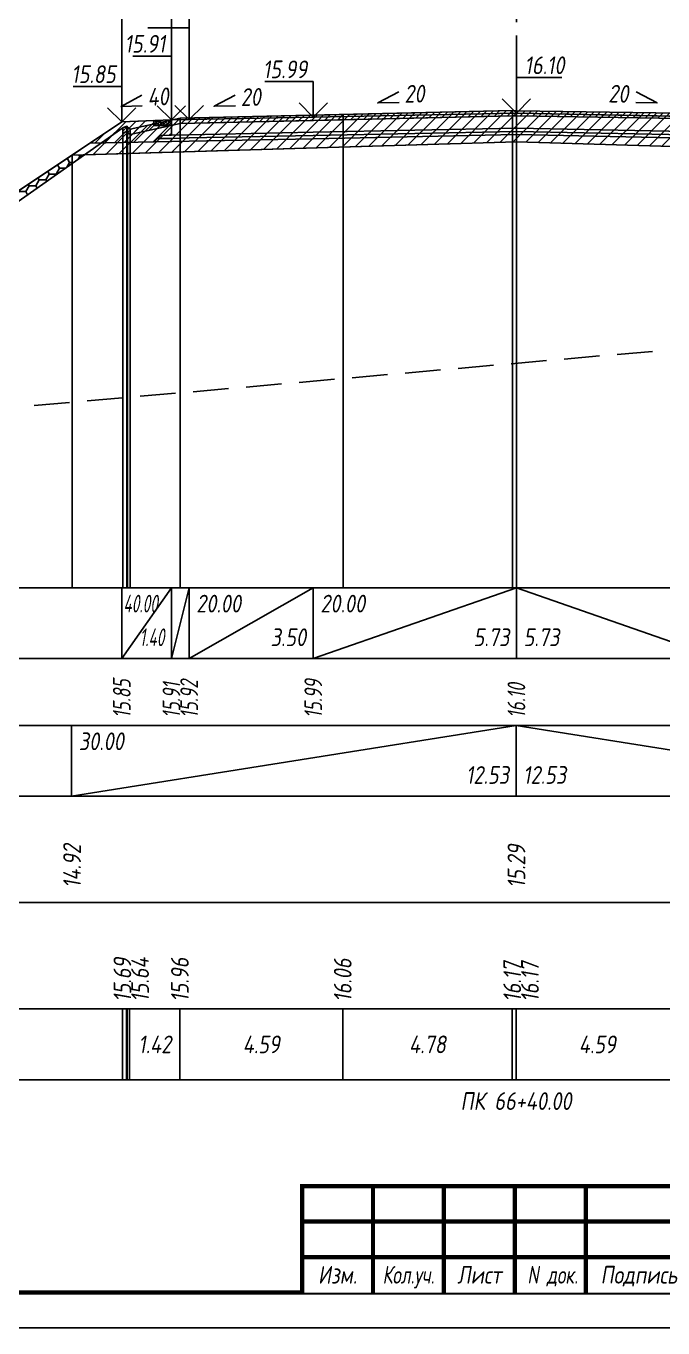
# Model space of a CAD drawing. Extents: x -717 to 1451, y -133302 to 233.
# Drawn here: x 161 to 250.8, y -104444.4 to -104260.8 of the extents above; entities that cross this region are included whole.
import ezdxf
from ezdxf.enums import TextEntityAlignment as Align

# ---------------------------------------------------------------- set-up
doc = ezdxf.new("R2010")
doc.units = 0
doc.linetypes.add('осевая2', pattern=[1.125, 0.75, -0.125, 0.125, -0.125])
doc.linetypes.add('штриховая', pattern=[0.75, 0.5, -0.25])
for name, color, linetype in [('Зарамочное оформление', 7, 'Continuous'), ('Интерполированный поперечник', 2, 'Continuous'), ('Код_510', 7, 'Continuous'), ('Код_514', 1, 'Continuous'), ('Код_516', 1, 'Continuous'), ('Контур_0', 7, 'Continuous'), ('Контур_2521', 7, 'Continuous'), ('Контур_2564', 7, 'Continuous'), ('Контур_2660', 7, 'Continuous'), ('Контур_2665', 7, 'Continuous'), ('Контур_400', 7, 'Continuous'), ('Контур_508', 7, 'Continuous'), ('Контур_512', 7, 'Continuous'), ('Контур_513', 7, 'Continuous'), ('Контур_818', 7, 'Continuous'), ('Красный поперечник', 1, 'Continuous'), ('Объём_2501', 7, 'Continuous'), ('Объём_2564', 7, 'Continuous'), ('Объём_2650', 7, 'Continuous'), ('Объём_2660', 7, 'Continuous'), ('Объём_2661', 7, 'Continuous'), ('Объём_2665', 7, 'Continuous'), ('Объём_2666', 7, 'Continuous'), ('Ось', 1, 'осевая2'), ('Откосы', 7, 'Continuous'), ('Отметки покрытия', 7, 'Continuous'), ('Подписи поперечников', 7, 'Continuous'), ('Таблица', 7, 'Continuous'), ('Уклоны проезжей части', 7, 'Continuous'), ('Черный поперечник', 3, 'Continuous')]:
    doc.layers.add(name, color=color, linetype=linetype)
for name, color, linetype, true_color in [('Контур_2540', 2, 'Continuous', 0xffff00), ('Контур_2560', 2, 'Continuous', 0xffff00), ('Контур_2561', 7, 'Continuous', 0xff8040), ('Контур_2562', 3, 'Continuous', 0x00ff00), ('Контур_2563', 7, 'Continuous', 0xff8000), ('Контур_2570', 7, 'Continuous', 0x80ff00), ('Контур_2736', 4, 'Continuous', 0x00ffff), ('Контур_402', 7, 'Continuous', 0xff6464), ('Контур_703', 4, 'Continuous', 0x00ffff), ('Объём_2500', 7, 'Continuous', 0xc0c0c0), ('Объём_2520', 7, 'Continuous', 0x80ffff), ('Объём_2540', 2, 'Continuous', 0xffff00), ('Объём_2560', 2, 'Continuous', 0xffff00), ('Объём_2561', 7, 'Continuous', 0xff8040), ('Объём_2562', 3, 'Continuous', 0x00ff00), ('Объём_2563', 7, 'Continuous', 0xff8000), ('Объём_2570', 7, 'Continuous', 0x80ff00), ('Объём_2580', 3, 'Continuous', 0x00ff00), ('Объём_2600', 7, 'Continuous', 0x808000)]:
    doc.layers.add(name, color=color, linetype=linetype, true_color=true_color)
doc.styles.get("Standard").update_dxf_attribs({"font": 'txt', "height": 2.5})
doc.styles.add('М', font='romand.shx', dxfattribs={"width": 0.8, "oblique": 10, "height": 2.5})
doc.dimstyles.new('ISO-25', dxfattribs={"dimtxt": 2.5, "dimasz": 2.5, "dimexe": 1.25, "dimexo": 0.625, "dimtad": 1, "dimtxsty": 'Standard', "dimcen": 2.5, "dimadec": 0, "dimazin": 0, "dimtfac": 1, "dimtmove": 0, "dimatfit": 3, "dimfxl": 1, "dimarcsym": 0})

# ---------------------------------------------------------------- blocks, each defined once
blk = doc.blocks.new('_Oblique')
at = {"color": 0, "linetype": 'ByBlock', "lineweight": -2}
blk.add_line((-0.5, -0.5), (0.5, 0.5), dxfattribs=at)
blk = doc.blocks.new('*D2115')
at = {"color": 0, "lineweight": -2, "transparency": 16777216}
for p, q in [((174.53, -104273.74), (174.53, -104248.86)), ((181.53, -104273.46), (181.53, -104248.86)), ((174.53, -104250.11), (164.31, -104250.11)), ((181.53, -104250.11), (174.53, -104250.11))]:
    blk.add_line(p, q, dxfattribs=at)
at = {"layer": 'Defpoints', "color": 0, "transparency": 16777216}
for p in [(181.53, -104250.11), (174.53, -104274.36), (181.53, -104274.08)]:
    blk.add_point(p, dxfattribs=at)
at = {"color": 0, "lineweight": -2, "transparency": 16777216, "rotation": 180}
blk.add_blockref('_Oblique', (174.53, -104250.11), dxfattribs=at)
at = {"color": 0, "lineweight": -2, "transparency": 16777216}
blk.add_blockref('_Oblique', (181.53, -104250.11), dxfattribs=at)
at = {"color": 0, "transparency": 16777216, "insert": (167.85, -104248), "char_height": 2.5, "width": 8.75, "attachment_point": 5, "style": 'М'}
blk.add_mtext('1,40', dxfattribs=at)
blk = doc.blocks.new('*D2117')
at = {"color": 0, "lineweight": -2, "transparency": 16777216}
for p, q in [((181.53, -104273.46), (181.53, -104248.86)), ((184.03, -104273.41), (184.03, -104248.86)), ((181.53, -104250.11), (184.03, -104250.11)), ((184.03, -104250.11), (194.39, -104250.11))]:
    blk.add_line(p, q, dxfattribs=at)
at = {"layer": 'Defpoints', "color": 0, "transparency": 16777216}
for p in [(184.03, -104250.11), (181.53, -104274.08), (184.03, -104274.03)]:
    blk.add_point(p, dxfattribs=at)
at = {"color": 0, "lineweight": -2, "transparency": 16777216, "rotation": 180}
blk.add_blockref('_Oblique', (181.53, -104250.11), dxfattribs=at)
at = {"color": 0, "lineweight": -2, "transparency": 16777216}
blk.add_blockref('_Oblique', (184.03, -104250.11), dxfattribs=at)
at = {"color": 0, "transparency": 16777216, "insert": (190.63, -104248), "char_height": 2.5, "width": 9.1667, "attachment_point": 5, "style": 'М'}
blk.add_mtext('0,50', dxfattribs=at)
blk = doc.blocks.new('*D2120')
at = {"color": 0, "lineweight": -2, "transparency": 16777216}
for p, q in [((174.53, -104246.11), (164.89, -104246.11)), ((174.53, -104273.74), (174.53, -104244.86)), ((184.03, -104246.11), (174.53, -104246.11)), ((184.03, -104273.41), (184.03, -104244.86))]:
    blk.add_line(p, q, dxfattribs=at)
at = {"layer": 'Defpoints', "color": 0, "transparency": 16777216}
for p in [(184.03, -104246.11), (174.53, -104274.36), (184.03, -104274.03)]:
    blk.add_point(p, dxfattribs=at)
at = {"color": 0, "lineweight": -2, "transparency": 16777216, "rotation": 180}
blk.add_blockref('_Oblique', (174.53, -104246.11), dxfattribs=at)
at = {"color": 0, "lineweight": -2, "transparency": 16777216}
blk.add_blockref('_Oblique', (184.03, -104246.11), dxfattribs=at)
at = {"color": 0, "transparency": 16777216, "insert": (168.44, -104244), "char_height": 2.5, "width": 8.75, "attachment_point": 5, "style": 'М'}
blk.add_mtext('1,90', dxfattribs=at)
blk = doc.blocks.new('*D2121')
at = {"color": 0, "lineweight": -2, "transparency": 16777216}
for p, q in [((174.53, -104273.74), (174.53, -104236.86)), ((285.83, -104273.74), (285.83, -104236.86)), ((174.53, -104238.11), (285.83, -104238.11))]:
    blk.add_line(p, q, dxfattribs=at)
at = {"layer": 'Defpoints', "color": 0, "transparency": 16777216}
for p in [(285.83, -104238.11), (174.53, -104274.36), (285.83, -104274.36)]:
    blk.add_point(p, dxfattribs=at)
at = {"color": 0, "lineweight": -2, "transparency": 16777216, "rotation": 180}
blk.add_blockref('_Oblique', (174.53, -104238.11), dxfattribs=at)
at = {"color": 0, "lineweight": -2, "transparency": 16777216}
blk.add_blockref('_Oblique', (285.83, -104238.11), dxfattribs=at)
at = {"color": 0, "transparency": 16777216, "insert": (230.18, -104236), "char_height": 2.5, "width": 12.5, "attachment_point": 5, "style": 'М'}
blk.add_mtext('22,26', dxfattribs=at)
blk = doc.blocks.new('Штамп')
at = {"linetype": 'Continuous'}
blk.add_wipeout([(199.95, -411.25), (384.95, -411.25), (384.95, -426.25), (199.95, -426.25)], dxfattribs=at).dxf.layer = 'Зарамочное оформление'
at = {"layer": 'Зарамочное оформление', "linetype": 'Continuous', "lineweight": -3, "const_width": 0.6, "flags": 128}
for points in [[(199.95, -426.25), (199.95, -411.25), (384.95, -411.25)], [(209.95, -411.25), (209.95, -426.25)], [(219.95, -411.25), (219.95, -426.25)], [(229.95, -411.25), (229.95, -426.25)], [(239.95, -411.25), (239.95, -426.25)], [(254.95, -411.25), (254.95, -426.25)], [(264.95, -411.25), (264.95, -426.25)], [(374.95, -411.25), (374.95, -426.25)], [(199.95, -416.25), (264.95, -416.25)], [(374.95, -418.25), (384.95, -418.25)], [(199.95, -421.25), (264.95, -421.25)]]:
    blk.add_lwpolyline(points, dxfattribs=at)
at = {"linetype": 'Continuous', "insert": (319.95, -419.17), "char_height": 5, "width": 110, "attachment_point": 5, "style": 'М'}
blk.add_mtext('{\\Q10;\\W0.8;43/23-Р-ЗП2-1}', dxfattribs=at)
at = {"layer": 'Зарамочное оформление', "linetype": 'Continuous', "style": 'М', "oblique": 10}
for s, width, p in [('Лист', 0.8, (379.95, -414.66)), ('Изм.', 0.8, (204.95, -423.75)), ('Кол.уч.', 0.7, (214.95, -423.75)), ('Лист', 0.8, (224.95, -423.75)), ('N док.', 0.7, (235.28, -423.75)), ('Подпись', 0.8, (247.45, -423.75)), ('Дата', 0.8, (259.95, -423.75))]:
    blk.add_text(s, height=2.5, dxfattribs=dict(at, width=width)).set_placement(p, align=Align.MIDDLE_CENTER)
blk = doc.blocks.new('шифр')
blk.add_blockref('Штамп', (0, -104073))

msp = doc.modelspace()

# ---------------------------------------------------------------- hatches: boundary and pattern name
h = msp.add_hatch()
h.set_pattern_fill('ANSI37', color=256, scale=0.1)
h.set_pattern_definition([(45, (180.2762, -104274.32), (-0.22451, 0.22451), []), (135, (180.2762, -104274.32), (-0.22451, -0.22451), [])])
h.paths.add_polyline_path([(179.026, -104274.12), (179.026, -104274.823), (181.526, -104274.823), (181.524, -104274.02), (180.269, -104274.32)])
at = {"layer": 'Объём_2563'}
h = msp.add_hatch(dxfattribs=at)
h.set_pattern_fill('ANSI31', color=256, scale=0.3)
h.paths.add_polyline_path([(180.026, -104276.2), (181.526, -104276.17), (181.526, -104274.823), (179.026, -104274.823), (179.026, -104274.12), (174.526, -104274.3), (170.026, -104277.3), (179.108, -104277.118)])
at = {"layer": 'Объём_2570'}
h = msp.add_hatch(dxfattribs=at)
h.set_pattern_fill('ANSI31', color=256, scale=0.2)
h.paths.add_polyline_path([(229.64, -104273.458), (182.776, -104274.523), (175.685, -104276.093), (175.322, -104275.775), (175.252, -104275.668), (174.661, -104275.879), (174.661, -104275.129), (175.252, -104274.918), (175.322, -104275.025), (175.685, -104275.343), (182.776, -104273.773), (229.64, -104272.708), (230.177, -104272.717), (230.177, -104273.467)])
h = msp.add_hatch(dxfattribs=at)
h.set_pattern_fill('ANSI31', color=256, scale=0.2)
h.paths.add_polyline_path([(324.471, -104295.193), (319.47, -104292.526), (288.203, -104274.992), (285.959, -104274.664), (285.664, -104274.847), (284.751, -104274.901), (278.718, -104274.095), (253.106, -104273.819), (230.177, -104273.467), (230.177, -104272.717), (253.106, -104273.069), (278.718, -104273.345), (284.751, -104274.151), (285.664, -104274.097), (285.959, -104273.914), (288.203, -104274.242), (319.47, -104291.776), (324.471, -104294.443)])
at = {"layer": 'Объём_2600'}
h = msp.add_hatch(dxfattribs=at)
h.set_pattern_fill('ANSI31', color=6, scale=0.4)
h.paths.add_polyline_path([(230.177, -104277.097), (169.269, -104278.924), (174.661, -104275.129), (174.661, -104275.879), (175.252, -104275.668), (175.322, -104275.775), (175.685, -104276.093), (182.776, -104274.523), (229.64, -104273.458), (230.177, -104273.467)])
h = msp.add_hatch(dxfattribs=at)
h.set_pattern_fill('ANSI31', color=6, scale=0.4)
h.paths.add_polyline_path([(324.471, -104300.062), (292.843, -104278.977), (230.177, -104277.097), (230.177, -104273.467), (253.106, -104273.819), (278.718, -104274.095), (284.751, -104274.901), (285.664, -104274.847), (285.959, -104274.664), (288.203, -104274.992), (319.47, -104292.526), (331.298, -104298.832), (332.207, -104299.344), (332.381, -104299.367)])
h = msp.add_hatch(dxfattribs=at)
h.set_pattern_fill('HONEY', color=5, scale=0.3)
h.paths.add_polyline_path([(119.667, -104314.134), (116.414, -104314.143), (116.238, -104313.994), (115.636, -104313.56), (167.511, -104278.977), (169.269, -104278.924), (137.619, -104301.203), (121.963, -104311.424), (119.951, -104313.967), (119.81, -104314.132)])

# ---------------------------------------------------------------- linework, layer by layer
at = {"flags": 128}
msp.add_lwpolyline([(-30.054, -104444.421), (389.946, -104444.421), (389.946, -104147.421), (-30.054, -104147.421)], close=True, dxfattribs=at)
at = {"const_width": 0.6, "flags": 128}
msp.add_lwpolyline([(-10.054, -104439.421), (384.946, -104439.421), (384.946, -104152.421), (-10.054, -104152.421)], close=True, dxfattribs=at)
msp.add_lwpolyline([(179.026, -104274.12), (179.026, -104274.823), (181.526, -104274.823), (181.524, -104274.02), (180.269, -104274.32), (179.026, -104274.12)])
at = {"layer": 'Код_510'}
for p, q in [((174.607, -104409.421), (174.607, -104399.421)), ((175.198, -104409.421), (175.198, -104399.421)), ((175.267, -104409.421), (175.267, -104399.421)), ((175.63, -104409.421), (175.63, -104399.421)), ((182.721, -104409.421), (182.721, -104399.421)), ((205.678, -104409.421), (205.678, -104399.421)), ((229.586, -104409.421), (229.586, -104399.421)), ((230.123, -104409.421), (230.123, -104399.421))]:
    msp.add_line(p, q, dxfattribs=at)
at = {"layer": 'Код_514'}
for p, q in [((174.526, -104350), (174.526, -104340)), ((174.526, -104350), (181.526, -104340)), ((181.526, -104350), (181.526, -104340)), ((181.526, -104350), (184.026, -104340)), ((184.026, -104350), (184.026, -104340)), ((184.026, -104350), (201.526, -104340)), ((201.526, -104350), (201.526, -104340)), ((201.526, -104350), (230.177, -104340)), ((230.177, -104350), (230.177, -104340)), ((230.177, -104340), (258.828, -104350))]:
    msp.add_line(p, q, dxfattribs=at)
at = {"layer": 'Код_516'}
for p, q in [((167.456, -104369.421), (167.456, -104359.421)), ((167.456, -104369.421), (230.123, -104359.421)), ((230.123, -104369.421), (230.123, -104359.421)), ((230.123, -104359.421), (292.789, -104369.421))]:
    msp.add_line(p, q, dxfattribs=at)
at = {"layer": 'Контур_0', "flags": 128}
for points in [[(230.177, -104273.047), (201.526, -104273.62), (184.026, -104273.97), (184.026, -104273.97), (184.026, -104273.97), (184.026, -104273.97), (184.026, -104273.97), (181.526, -104274.02), (181.526, -104276.17), (184.026, -104276.12), (184.026, -104276.12), (184.026, -104276.12), (184.026, -104276.12), (184.026, -104276.12), (184.026, -104276.12), (201.526, -104275.77), (230.177, -104275.197), (230.177, -104273.047)], [(230.177, -104273.047), (258.828, -104273.62), (276.328, -104273.97), (276.328, -104273.97), (276.328, -104273.97), (276.328, -104273.97), (276.328, -104273.97), (276.328, -104273.97), (278.828, -104274.02), (278.828, -104276.17), (276.328, -104276.12), (276.328, -104276.12), (276.328, -104276.12), (276.328, -104276.12), (276.328, -104276.12), (276.328, -104276.12), (258.828, -104275.77), (230.177, -104275.197), (230.177, -104273.047)], [(174.526, -104274.3), (107.249, -104319.152), (107.249, -104319.152), (107.249, -104319.152), (107.249, -104319.152), (107.249, -104319.152), (107.249, -104319.152), (107.249, -104319.152), (107.249, -104319.152), (107.249, -104319.152), (107.249, -104319.152), (107.249, -104319.152), (107.249, -104319.152), (107.249, -104319.152), (107.249, -104319.152), (105.976, -104320)], [(174.526, -104274.3), (107.249, -104319.152)], [(174.526, -104274.3), (174.526, -104274.3)], [(230.177, -104275.197), (201.526, -104275.77), (184.026, -104276.12), (184.026, -104276.12), (184.026, -104276.12), (184.026, -104276.12), (184.026, -104276.12), (184.026, -104276.12), (181.526, -104276.17), (180.026, -104276.2), (179.108, -104277.118), (181.526, -104277.07), (184.026, -104277.02), (184.026, -104277.02), (184.026, -104277.02), (184.026, -104277.02), (184.026, -104277.02), (184.026, -104277.02), (201.526, -104276.67), (230.177, -104276.097), (230.177, -104275.197)], [(230.177, -104275.197), (258.828, -104275.77), (276.328, -104276.12), (276.328, -104276.12), (276.328, -104276.12), (276.328, -104276.12), (276.328, -104276.12), (276.328, -104276.12), (278.828, -104276.17), (280.328, -104276.2), (281.246, -104277.118), (278.828, -104277.07), (276.328, -104277.02), (276.328, -104277.02), (276.328, -104277.02), (276.328, -104277.02), (276.328, -104277.02), (276.328, -104277.02), (258.828, -104276.67), (230.177, -104276.097), (230.177, -104275.197)], [(170.026, -104277.3), (179.108, -104277.118), (180.026, -104276.2), (181.526, -104276.17)]]:
    msp.add_lwpolyline(points, dxfattribs=at)
at = {"layer": 'Контур_2521', "color": 250, "flags": 128}
for points in [[(230.177, -104275.647), (201.526, -104276.22), (184.026, -104276.57), (184.026, -104276.57), (184.026, -104276.57), (184.026, -104276.57), (184.026, -104276.57), (184.026, -104276.57), (181.526, -104276.62), (179.567, -104276.659)], [(230.177, -104275.647), (258.828, -104276.22), (276.328, -104276.57), (276.328, -104276.57), (276.328, -104276.57), (276.328, -104276.57), (276.328, -104276.57), (276.328, -104276.57), (278.828, -104276.62), (280.787, -104276.659)]]:
    msp.add_lwpolyline(points, dxfattribs=at)
at = {"layer": 'Контур_2540', "flags": 128}
for points in [[(201.526, -104276.67), (184.026, -104277.02), (181.526, -104277.07), (179.108, -104277.118), (170.026, -104277.3), (167.511, -104278.977), (230.177, -104277.097), (230.177, -104276.097), (201.526, -104276.67)], [(230.177, -104277.097), (292.843, -104278.977), (290.328, -104277.3), (281.246, -104277.118), (278.828, -104277.07), (276.328, -104277.02), (258.828, -104276.67), (230.177, -104276.097), (230.177, -104277.097)]]:
    msp.add_lwpolyline(points, dxfattribs=at)
at = {"layer": 'Контур_2560', "flags": 128}
msp.add_lwpolyline([(174.526, -104274.3), (174.526, -104274.3), (174.526, -104274.3), (181.526, -104274.02)], dxfattribs=at)
at = {"layer": 'Контур_2561', "flags": 128}
msp.add_lwpolyline([(181.526, -104274.02), (181.526, -104274.02), (174.526, -104274.3), (174.526, -104274.3), (181.526, -104274.02)], dxfattribs=at)
at = {"layer": 'Контур_2562', "flags": 128}
msp.add_lwpolyline([(174.526, -104274.3), (174.526, -104274.3), (174.526, -104274.3), (174.526, -104274.3), (174.526, -104274.3)], dxfattribs=at)
at = {"layer": 'Контур_2563', "flags": 128}
msp.add_lwpolyline([(180.026, -104276.2), (181.526, -104276.17), (181.526, -104274.02), (174.526, -104274.3), (170.026, -104277.3), (179.108, -104277.118), (180.026, -104276.2)], dxfattribs=at)
at = {"layer": 'Контур_2564', "flags": 128}
msp.add_lwpolyline([(174.526, -104274.3), (181.526, -104274.02)], dxfattribs=at)
at = {"layer": 'Контур_2570', "flags": 128}
msp.add_lwpolyline([(137.619, -104301.203), (174.661, -104275.129), (174.661, -104275.879), (175.252, -104275.668), (175.322, -104275.775), (175.685, -104276.093), (182.776, -104274.523), (205.732, -104273.997), (229.64, -104273.458), (230.177, -104273.467), (253.106, -104273.819)], dxfattribs=at)
at = {"layer": 'Контур_2660', "flags": 128}
for points in [[(167.511, -104278.977), (230.177, -104277.097)], [(230.177, -104277.097), (292.843, -104278.977)]]:
    msp.add_lwpolyline(points, dxfattribs=at)
at = {"layer": 'Контур_2665', "flags": 128}
msp.add_lwpolyline([(174.526, -104274.3), (174.526, -104274.3)], dxfattribs=at)
at = {"layer": 'Контур_2736', "flags": 128}
msp.add_lwpolyline([(174.526, -104274.3), (107.249, -104319.152)], dxfattribs=at)
at = {"layer": 'Контур_400', "flags": 128}
for points in [[(181.526, -104274.02), (184.026, -104273.97), (184.026, -104273.97), (184.026, -104273.97), (184.026, -104273.97), (184.026, -104273.97), (184.026, -104273.97), (201.526, -104273.62), (230.177, -104273.047)], [(230.177, -104273.047), (258.828, -104273.62), (276.328, -104273.97), (276.328, -104273.97), (276.328, -104273.97), (276.328, -104273.97), (276.328, -104273.97), (276.328, -104273.97), (278.828, -104274.02)]]:
    msp.add_lwpolyline(points, dxfattribs=at)
at = {"layer": 'Контур_402', "flags": 128}
msp.add_lwpolyline([(167.511, -104278.977), (230.177, -104277.097), (292.843, -104278.977)], dxfattribs=at)
at = {"layer": 'Контур_508', "flags": 128}
msp.add_lwpolyline([(105, -104320.551), (105.976, -104321.202), (107.249, -104320.353), (107.249, -104319.152), (167.511, -104278.977), (230.177, -104277.097), (292.843, -104278.977), (324.471, -104300.062)], dxfattribs=at)
at = {"layer": 'Контур_512', "flags": 128}
msp.add_lwpolyline([(105, -104320.551), (105.976, -104321.202), (107.249, -104320.353), (107.249, -104319.152), (167.511, -104278.977), (230.177, -104277.097), (292.843, -104278.977), (324.471, -104300.062)], dxfattribs=at)
at = {"layer": 'Контур_513', "flags": 128}
msp.add_lwpolyline([(105, -104320.551), (105.976, -104321.202), (107.249, -104320.353), (107.249, -104319.152), (167.511, -104278.977), (230.177, -104277.097), (292.843, -104278.977), (324.471, -104300.062)], dxfattribs=at)
at = {"layer": 'Контур_703', "flags": 128}
msp.add_lwpolyline([(174.526, -104274.3), (107.249, -104319.152)], dxfattribs=at)
at = {"layer": 'Контур_818', "flags": 128}
msp.add_lwpolyline([(137.619, -104301.203), (174.661, -104275.129), (174.661, -104275.879), (175.252, -104275.668), (175.322, -104275.775), (175.685, -104276.093), (182.776, -104274.523), (205.732, -104273.997), (229.64, -104273.458), (230.177, -104273.467), (253.106, -104273.819), (278.718, -104274.095), (284.751, -104274.901), (285.664, -104274.847), (285.959, -104274.664), (288.203, -104274.992), (319.47, -104292.526), (324.471, -104295.193)], dxfattribs=at)
at = {"layer": 'Красный поперечник'}
for p, q in [((184.026, -104273.97), (201.526, -104273.62)), ((201.526, -104273.62), (230.177, -104273.047)), ((230.177, -104273.047), (258.828, -104273.62)), ((105.976, -104320), (174.526, -104274.3)), ((174.526, -104274.3), (181.526, -104274.02)), ((181.526, -104274.02), (184.026, -104273.97)), ((230.177, -104277.097), (230.177, -104340)), ((167.511, -104278.977), (167.511, -104340))]:
    msp.add_line(p, q, dxfattribs=at)
at = {"layer": 'Объём_2500', "flags": 128}
for points in [[(230.177, -104273.047), (201.526, -104273.62), (184.026, -104273.97), (184.026, -104273.97), (184.026, -104273.97), (184.026, -104273.97), (184.026, -104273.97), (181.526, -104274.02), (181.526, -104276.17), (184.026, -104276.12), (184.026, -104276.12), (184.026, -104276.12), (184.026, -104276.12), (184.026, -104276.12), (184.026, -104276.12), (201.526, -104275.77), (230.177, -104275.197), (230.177, -104273.047)], [(230.177, -104273.047), (258.828, -104273.62), (276.328, -104273.97), (276.328, -104273.97), (276.328, -104273.97), (276.328, -104273.97), (276.328, -104273.97), (276.328, -104273.97), (278.828, -104274.02), (278.828, -104276.17), (276.328, -104276.12), (276.328, -104276.12), (276.328, -104276.12), (276.328, -104276.12), (276.328, -104276.12), (276.328, -104276.12), (258.828, -104275.77), (230.177, -104275.197), (230.177, -104273.047)]]:
    msp.add_lwpolyline(points, dxfattribs=at)
at = {"layer": 'Объём_2501', "flags": 128}
for points in [[(181.526, -104274.02), (184.026, -104273.97), (184.026, -104273.97), (184.026, -104273.97), (184.026, -104273.97), (184.026, -104273.97), (184.026, -104273.97), (201.526, -104273.62), (230.177, -104273.047)], [(230.177, -104273.047), (258.828, -104273.62), (276.328, -104273.97), (276.328, -104273.97), (276.328, -104273.97), (276.328, -104273.97), (276.328, -104273.97), (276.328, -104273.97), (278.828, -104274.02)]]:
    msp.add_lwpolyline(points, dxfattribs=at)
at = {"layer": 'Объём_2520', "color": 250, "flags": 128}
for points in [[(230.177, -104275.197), (201.526, -104275.77), (184.026, -104276.12), (184.026, -104276.12), (184.026, -104276.12), (184.026, -104276.12), (184.026, -104276.12), (184.026, -104276.12), (181.526, -104276.17), (180.026, -104276.2), (179.108, -104277.118), (181.526, -104277.07), (184.026, -104277.02), (184.026, -104277.02), (184.026, -104277.02), (184.026, -104277.02), (184.026, -104277.02), (184.026, -104277.02), (201.526, -104276.67), (230.177, -104276.097), (230.177, -104275.197)], [(230.177, -104275.197), (258.828, -104275.77), (276.328, -104276.12), (276.328, -104276.12), (276.328, -104276.12), (276.328, -104276.12), (276.328, -104276.12), (276.328, -104276.12), (278.828, -104276.17), (280.328, -104276.2), (281.246, -104277.118), (278.828, -104277.07), (276.328, -104277.02), (276.328, -104277.02), (276.328, -104277.02), (276.328, -104277.02), (276.328, -104277.02), (276.328, -104277.02), (258.828, -104276.67), (230.177, -104276.097), (230.177, -104275.197)]]:
    msp.add_lwpolyline(points, dxfattribs=at)
at = {"layer": 'Объём_2540', "flags": 128}
for points in [[(201.526, -104276.67), (184.026, -104277.02), (181.526, -104277.07), (179.108, -104277.118), (170.026, -104277.3), (167.511, -104278.977), (230.177, -104277.097), (230.177, -104276.097), (201.526, -104276.67)], [(230.177, -104277.097), (292.843, -104278.977), (290.328, -104277.3), (281.246, -104277.118), (278.828, -104277.07), (276.328, -104277.02), (258.828, -104276.67), (230.177, -104276.097), (230.177, -104277.097)]]:
    msp.add_lwpolyline(points, dxfattribs=at)
at = {"layer": 'Объём_2560', "flags": 128}
msp.add_lwpolyline([(174.526, -104274.3), (174.526, -104274.3), (174.526, -104274.3), (181.526, -104274.02)], dxfattribs=at)
at = {"layer": 'Объём_2561', "flags": 128}
msp.add_lwpolyline([(181.526, -104274.02), (181.526, -104274.02), (174.526, -104274.3), (174.526, -104274.3), (181.526, -104274.02)], dxfattribs=at)
at = {"layer": 'Объём_2562', "flags": 128}
msp.add_lwpolyline([(174.526, -104274.3), (174.526, -104274.3), (174.526, -104274.3), (174.526, -104274.3), (174.526, -104274.3)], dxfattribs=at)
at = {"layer": 'Объём_2563', "color": 250, "flags": 128}
msp.add_lwpolyline([(180.026, -104276.2), (181.526, -104276.17), (181.526, -104274.823), (179.026, -104274.823), (179.026, -104274.12), (174.526, -104274.3), (170.026, -104277.3), (179.108, -104277.118), (180.026, -104276.2)], dxfattribs=at)
at = {"layer": 'Объём_2564', "flags": 128}
msp.add_lwpolyline([(174.526, -104274.3), (181.526, -104274.02)], dxfattribs=at)
at = {"layer": 'Объём_2570', "flags": 128}
for points in [[(229.64, -104273.458), (182.776, -104274.523), (175.685, -104276.093), (175.322, -104275.775), (175.252, -104275.668), (174.661, -104275.879), (174.661, -104275.129), (175.252, -104274.918), (175.322, -104275.025), (175.685, -104275.343), (182.776, -104273.773), (229.64, -104272.708), (230.177, -104272.717), (230.177, -104273.467), (229.64, -104273.458), (229.64, -104273.458)], [(324.471, -104295.193), (319.47, -104292.526), (288.203, -104274.992), (285.959, -104274.664), (285.664, -104274.847), (284.751, -104274.901), (278.718, -104274.095), (253.106, -104273.819), (230.177, -104273.467), (230.177, -104272.717), (253.106, -104273.069), (278.718, -104273.345), (284.751, -104274.151), (285.664, -104274.097), (285.959, -104273.914), (288.203, -104274.242), (319.47, -104291.776), (324.471, -104294.443), (324.471, -104295.193), (324.471, -104295.193)]]:
    msp.add_lwpolyline(points, dxfattribs=at)
at = {"layer": 'Объём_2580', "flags": 128}
msp.add_lwpolyline([(174.526, -104274.3), (174.526, -104274.3)], dxfattribs=at)
at = {"layer": 'Объём_2600', "color": 5, "flags": 128}
msp.add_lwpolyline([(119.667, -104314.134), (116.414, -104314.143), (116.238, -104313.994), (115.636, -104313.56), (167.511, -104278.977), (169.269, -104278.924), (137.619, -104301.203), (121.963, -104311.424), (119.951, -104313.967), (119.81, -104314.132), (119.667, -104314.134), (119.667, -104314.134)], dxfattribs=at)
at = {"layer": 'Объём_2650', "color": 6, "flags": 128}
for points in [[(230.177, -104277.097), (169.269, -104278.924), (174.661, -104275.129), (174.661, -104275.879), (175.252, -104275.668), (175.322, -104275.775), (175.685, -104276.093), (182.776, -104274.523), (229.64, -104273.458), (230.177, -104273.467), (230.177, -104277.097), (230.177, -104277.097)], [(324.471, -104300.062), (292.843, -104278.977), (230.177, -104277.097), (230.177, -104273.467), (253.106, -104273.819), (278.718, -104274.095), (284.751, -104274.901), (285.664, -104274.847), (285.959, -104274.664), (288.203, -104274.992), (319.47, -104292.526), (331.298, -104298.832), (332.207, -104299.344), (332.381, -104299.367), (324.471, -104300.062), (324.471, -104300.062)]]:
    msp.add_lwpolyline(points, dxfattribs=at)
at = {"layer": 'Объём_2660', "flags": 128}
for points in [[(167.511, -104278.977), (230.177, -104277.097)], [(230.177, -104277.097), (292.843, -104278.977)]]:
    msp.add_lwpolyline(points, dxfattribs=at)
at = {"layer": 'Объём_2661', "flags": 128}
msp.add_lwpolyline([(174.526, -104274.3), (107.249, -104319.152)], dxfattribs=at)
at = {"layer": 'Объём_2665', "flags": 128}
msp.add_lwpolyline([(174.526, -104274.3), (174.526, -104274.3)], dxfattribs=at)
at = {"layer": 'Объём_2666', "flags": 128}
msp.add_lwpolyline([(174.526, -104274.3), (107.249, -104319.152)], dxfattribs=at)
at = {"layer": 'Ось', "ltscale": 15}
msp.add_line((230.177, -104323.971), (230.177, -104232.018), dxfattribs=at)
at = {"layer": 'Откосы', "color": 1, "flags": 128}
for points in [[(213.626, -104271.567), (210.626, -104271.627), (213.596, -104270.067)], [(247.016, -104271.567), (250.015, -104271.627), (247.046, -104270.067)], [(177.417, -104272.029), (174.419, -104272.149), (177.357, -104270.53)], [(190.55, -104272.028), (187.551, -104272.088), (190.52, -104270.529)]]:
    msp.add_lwpolyline(points, dxfattribs=at)
at = {"layer": 'Отметки покрытия', "color": 1}
for p, q in [((184.026, -104261.02), (178.176, -104261.02)), ((184.026, -104273.97), (184.026, -104261.02)), ((181.526, -104265.02), (176.076, -104265.02)), ((181.526, -104274.02), (181.526, -104265.02)), ((230.177, -104273.047), (230.177, -104268.047)), ((230.177, -104268.047), (236.577, -104268.047)), ((174.526, -104269.3), (167.676, -104269.3)), ((174.526, -104274.3), (174.526, -104269.3)), ((201.526, -104268.62), (194.676, -104268.62)), ((201.526, -104273.62), (201.526, -104268.62)), ((201.526, -104273.62), (199.526, -104271.62)), ((201.526, -104273.62), (203.526, -104271.62)), ((230.177, -104273.047), (228.177, -104271.047)), ((230.177, -104273.047), (232.177, -104271.047)), ((174.526, -104274.3), (172.526, -104272.3)), ((174.526, -104274.3), (176.526, -104272.3)), ((181.526, -104274.02), (179.526, -104272.02)), ((181.526, -104274.02), (183.526, -104272.02)), ((184.026, -104273.97), (182.026, -104271.97)), ((184.026, -104273.97), (186.026, -104271.97))]:
    msp.add_line(p, q, dxfattribs=at)
at = {"layer": 'Таблица'}
for p, q in [((80, -104340), (349.471, -104340)), ((80, -104350), (349.471, -104350)), ((80, -104359.421), (349.471, -104359.421)), ((79.946, -104369.421), (349.417, -104369.421)), ((79.946, -104384.421), (349.417, -104384.421)), ((79.946, -104399.421), (349.417, -104399.421)), ((79.946, -104409.421), (349.417, -104409.421))]:
    msp.add_line(p, q, dxfattribs=at)
at = {"layer": 'Черный поперечник', "color": 7}
for p, q in [((205.732, -104273.247), (205.732, -104340)), ((229.64, -104272.708), (229.64, -104340)), ((230.177, -104272.717), (230.177, -104340)), ((174.661, -104275.129), (174.661, -104340)), ((175.252, -104274.918), (175.252, -104340)), ((175.322, -104275.025), (175.322, -104340)), ((175.685, -104275.343), (175.685, -104340)), ((182.776, -104273.773), (182.776, -104340))]:
    msp.add_line(p, q, dxfattribs=at)
at = {"layer": 'Черный поперечник', "flags": 128}
msp.add_lwpolyline([(137.619, -104301.203), (174.661, -104275.129), (175.252, -104274.918), (175.322, -104275.025), (175.685, -104275.343), (182.776, -104273.773), (205.732, -104273.247), (229.64, -104272.708), (230.177, -104272.717), (253.106, -104273.069)], dxfattribs=at)

# ---------------------------------------------------------------- texts
at = {"layer": 'Код_510', "style": 'М', "oblique": 10, "width": 0.8}
for s, p in [('15.69', (174.607, -104398.421)), ('15.64', (177.107, -104398.421)), ('15.96', (182.721, -104398.421)), ('16.06', (205.678, -104398.421)), ('16.17', (229.586, -104398.421)), ('16.17', (232.086, -104398.421))]:
    msp.add_text(s, height=2.5, rotation=90, dxfattribs=at).set_placement(p, align=Align.MIDDLE_LEFT)
for s, p in [('1.42', (179.176, -104404.421)), ('4.59', (194.199, -104404.421)), ('4.78', (217.632, -104404.421)), ('4.59', (241.587, -104404.421))]:
    msp.add_text(s, height=2.5, dxfattribs=at).set_placement(p, align=Align.MIDDLE_CENTER)
at = {"layer": 'Код_514', "style": 'М', "oblique": 10}
for s, width, p in [('40.00', 0.6, (174.749, -104341)), ('20.00', 0.8, (185.026, -104341)), ('20.00', 0.8, (202.526, -104341))]:
    msp.add_text(s, height=2.5, dxfattribs=dict(at, width=width)).set_placement(p, align=Align.TOP_LEFT)
for s, width, p in [('1.40', 0.6, (180.526, -104349)), ('3.50', 0.8, (200.526, -104349)), ('5.73', 0.8, (229.177, -104349))]:
    msp.add_text(s, height=2.5, dxfattribs=dict(at, width=width)).set_placement(p, align=Align.BOTTOM_RIGHT)
at = {"layer": 'Код_514', "style": 'М', "oblique": 10, "width": 0.8}
msp.add_text('5.73', height=2.5, dxfattribs=at).set_placement((231.177, -104349), align=Align.BOTTOM_LEFT)
at = {"layer": 'Код_514', "style": 'М', "oblique": 10, "width": 0.7}
for s, p in [('15.85', (174.526, -104358.382)), ('15.91', (181.526, -104358.382)), ('15.92', (184.026, -104358.382)), ('15.99', (201.526, -104358.382)), ('16.10', (230.177, -104358.382))]:
    msp.add_text(s, height=2.5, rotation=90, dxfattribs=at).set_placement(p, align=Align.MIDDLE_LEFT)
at = {"layer": 'Код_516', "style": 'М', "oblique": 10, "width": 0.8}
msp.add_text('30.00', height=2.5, dxfattribs=at).set_placement((168.456, -104360.421), align=Align.TOP_LEFT)
msp.add_text('12.53', height=2.5, dxfattribs=at).set_placement((229.123, -104368.421), align=Align.BOTTOM_RIGHT)
msp.add_text('12.53', height=2.5, dxfattribs=at).set_placement((231.123, -104368.421), align=Align.BOTTOM_LEFT)
for s, p in [('14.92', (167.511, -104382.371)), ('15.29', (230.177, -104382.371))]:
    msp.add_text(s, height=2.5, rotation=90, dxfattribs=at).set_placement(p, align=Align.MIDDLE_LEFT)
at = {"layer": 'Отметки покрытия', "color": 1, "style": 'М', "oblique": 10, "width": 0.8}
for s, p in [('15.91', (180.667, -104265.289)), ('15.85', (173.667, -104269.569)), ('15.99', (200.667, -104268.889))]:
    msp.add_text(s, height=2.5, dxfattribs=at).set_placement(p, align=Align.BOTTOM_RIGHT)
msp.add_text('16.10', height=2.5, dxfattribs=at).set_placement((231.318, -104268.316), align=Align.BOTTOM_LEFT)
at = {"layer": 'Подписи поперечников', "style": 'М', "oblique": 10, "width": 0.8}
msp.add_text('ПК 66+40.00', height=2.5, dxfattribs=at).set_placement((230.123, -104414.421), align=Align.BOTTOM_CENTER)
at = {"layer": 'Уклоны проезжей части', "color": 1, "style": 'М', "oblique": 10, "width": 0.8}
for s, rotation, p in [('40', 2.29061, (179.721, -104272.745)), ('20', 1.14576, (192.756, -104272.795)), ('20', 1.14576, (215.832, -104272.334)), ('20', 358.85423, (244.522, -104272.334))]:
    msp.add_text(s, height=2.5, rotation=rotation, dxfattribs=at).set_placement(p, align=Align.BOTTOM_CENTER)

# ---------------------------------------------------------------- dimensions: what is measured, and where the dimension line sits
at = {"color": 5}
dim = msp.add_linear_dim(base=(285.828, -104238.109), p1=(174.526, -104274.362), p2=(285.828, -104274.362), angle=180, dimstyle='ISO-25', override={"dimasz": 1, "dimlfac": 0.2, "dimzin": 0, "dimtxsty": 'М', "dimblk1": 'Oblique', "dimblk2": 'Oblique', "dimsah": 1}, dxfattribs=at)
dim.commit()
dim.dimension.update_dxf_attribs({"geometry": '*D2121', "text_midpoint": (230.177, -104235.996)})
for base, p1, p2, picture, middle in [((184.026, -104246.109), (174.526, -104274.362), (184.026, -104274.032), '*D2120', (168.435, -104246.109)), ((181.526, -104250.109), (174.526, -104274.362), (181.526, -104274.082), '*D2115', (167.854, -104250.109)), ((184.026, -104250.109), (181.526, -104274.082), (184.026, -104274.032), '*D2117', (190.627, -104250.109))]:
    dim = msp.add_linear_dim(base=base, p1=p1, p2=p2, angle=180, dimstyle='ISO-25', override={"dimasz": 1, "dimlfac": 0.2, "dimzin": 0, "dimtxsty": 'М', "dimblk1": 'Oblique', "dimblk2": 'Oblique', "dimsah": 1}, dxfattribs=at)
    dim.commit()
    dim.dimension.update_dxf_attribs({"geometry": picture, "text_midpoint": middle, "dimtype": 160})

# ---------------------------------------------------------------- next in the draw order: block references
msp.add_blockref('шифр', (0, 59.829))

# ---------------------------------------------------------------- next in the draw order: linework, layer by layer
at = {"layer": 'Интерполированный поперечник', "linetype": 'штриховая', "ltscale": 10, "flags": 128}
msp.add_lwpolyline([(80, -104321.546), (335.466, -104299.096)], dxfattribs=at)

doc.saveas('drawing.dxf')
